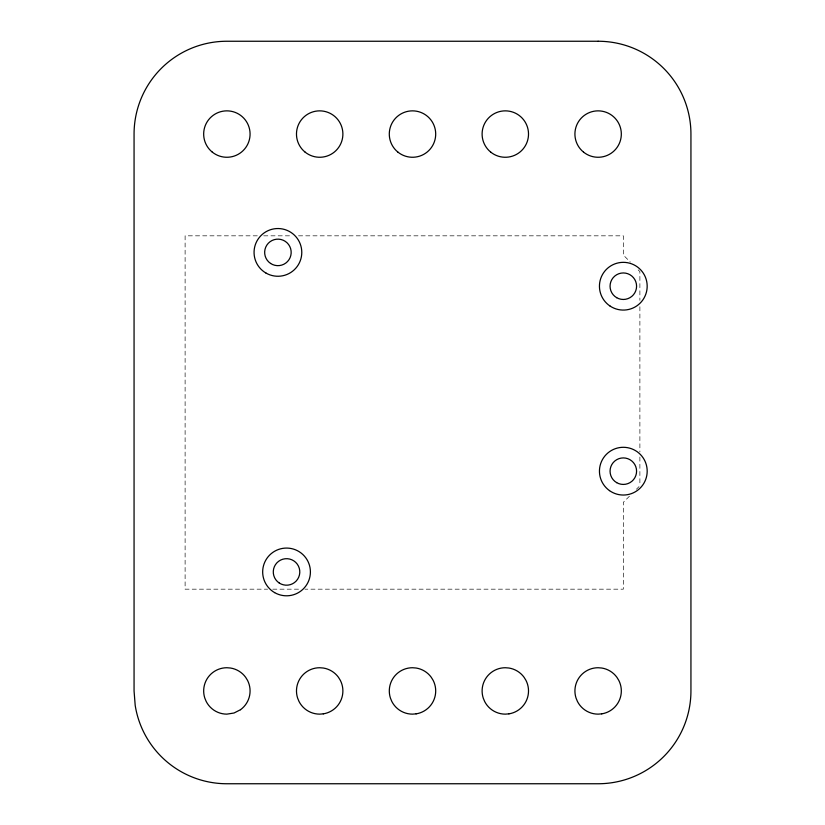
<?xml version="1.0" encoding="UTF-8"?>
<svg xmlns="http://www.w3.org/2000/svg" width="825" height="825" viewBox="0 0 825 825"><rect width="100%" height="100%" fill="white"/><g stroke="black" fill="none" stroke-linecap="round" stroke-linejoin="round"><path stroke-width="0.62" stroke-dasharray="4.12 3.09" d="M629.423 496.227L623.318 502.332L623.318 589.174L304.972 589.174M636.405 489.246L639.014 486.626M257.287 235.826L185.109 235.826L185.109 589.174L267.599 589.174M263.732 235.826L292.081 235.826M298.526 235.826L623.318 235.826L623.318 255.049L630.3 262.03M272.755 589.174L298.526 589.174M638.148 269.878L639.891 271.621L639.891 300.341M639.891 306.756L639.891 451.904M639.891 457.04L639.891 485.76"/><path stroke-width="1.24" d="M240.518 709.706L234.042 713.006L226.875 714.141A23.203 23.203 0 0 1 206.198 701.467L204.806 698.105A23.203 23.203 0 0 1 226.875 667.734L230.505 668.023A23.203 23.203 0 0 1 245.644 677.294L247.552 680.408A23.203 23.203 0 0 1 240.518 709.706M323.317 713.852L319.688 714.141A23.203 23.203 0 0 1 299.011 701.467L297.619 698.105A23.203 23.203 0 0 1 319.688 667.734L323.317 668.023A23.203 23.203 0 0 1 338.456 677.294L340.364 680.408A23.203 23.203 0 0 1 323.317 713.852M416.13 713.852L412.5 714.141A23.203 23.203 0 0 1 391.823 701.467L390.431 698.105A23.203 23.203 0 0 1 412.5 667.734L416.13 668.023A23.203 23.203 0 0 1 431.269 677.294L433.177 680.408A23.203 23.203 0 0 1 416.13 713.852M508.942 713.852L505.312 714.141A23.203 23.203 0 0 1 484.636 701.467L483.244 698.105A23.203 23.203 0 0 1 505.312 667.734L508.942 668.023A23.203 23.203 0 0 1 524.081 677.294L525.989 680.408A23.203 23.203 0 0 1 508.942 713.852M601.755 713.852L598.125 714.141A23.203 23.203 0 0 1 577.448 701.467L576.056 698.105A23.203 23.203 0 0 1 598.125 667.734L601.755 668.023A23.203 23.203 0 0 1 616.894 677.294L618.802 680.408A23.203 23.203 0 0 1 601.755 713.852M598.125 41.25L226.875 41.25A92.812 92.812 0 0 0 134.062 134.062L134.062 690.938L135.197 705.396A92.843 92.843 0 0 0 226.875 783.75L598.125 783.75A92.843 92.843 0 0 0 690.938 690.876L690.938 134.062A92.812 92.812 0 0 0 598.125 41.25M490.71 152.099A23.203 23.203 0 0 0 528.227 137.693A23.203 23.203 0 0 0 497.001 112.396A23.203 23.203 0 0 0 490.71 152.099M583.523 152.099A23.203 23.203 0 0 0 621.039 137.693A23.203 23.203 0 0 0 589.813 112.396A23.203 23.203 0 0 0 583.523 152.099M609.469 490.607A23.863 23.863 0 0 0 647.078 473.437A23.863 23.863 0 0 0 613.398 449.46A23.863 23.863 0 0 0 609.469 490.607M616.688 297.691A13.262 13.262 0 0 0 636.58 286.213A13.262 13.262 0 0 0 616.688 274.725A13.262 13.262 0 0 0 616.688 297.691M616.688 482.656A13.262 13.262 0 0 0 636.58 471.168A13.262 13.262 0 0 0 616.688 459.69A13.262 13.262 0 0 0 616.688 482.656M279.201 582.986A13.262 13.262 0 0 0 299.774 572.767A13.262 13.262 0 0 0 280.644 560.062A13.262 13.262 0 0 0 279.201 582.986M270.579 263.443A13.262 13.262 0 0 0 291.153 253.234A13.262 13.262 0 0 0 272.023 240.518A13.262 13.262 0 0 0 270.579 263.443M274.612 592.608A23.863 23.863 0 0 0 310.406 571.942A23.863 23.863 0 0 0 274.612 551.265A23.863 23.863 0 0 0 274.612 592.608M305.085 152.099A23.203 23.203 0 0 0 342.602 137.693A23.203 23.203 0 0 0 311.376 112.396A23.203 23.203 0 0 0 305.085 152.099M212.273 152.099A23.203 23.203 0 0 0 249.789 137.693A23.203 23.203 0 0 0 218.563 112.396A23.203 23.203 0 0 0 212.273 152.099M265.99 273.065A23.863 23.863 0 0 0 301.785 252.398A23.863 23.863 0 0 0 265.99 231.732A23.863 23.863 0 0 0 265.99 273.065M610.087 306.075A23.863 23.863 0 0 0 647.13 287.739A23.863 23.863 0 0 0 612.738 264.815A23.863 23.863 0 0 0 610.087 306.075M397.897 152.099A23.203 23.203 0 0 0 435.414 137.693A23.203 23.203 0 0 0 404.188 112.396A23.203 23.203 0 0 0 397.897 152.099"/></g></svg>
